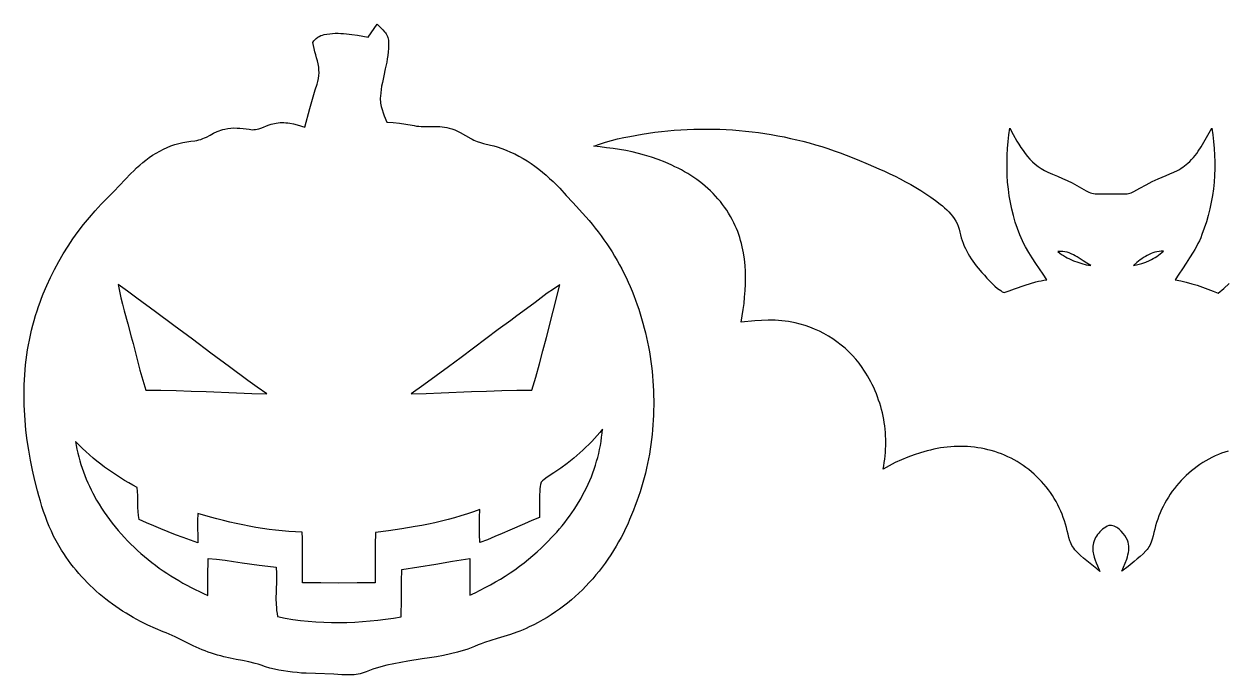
# Model space of a CAD drawing. Extents: x 0 to 24, y 0 to 24.
# Drawn here: x 0.04 to 11.77, y 17.64 to 23.98 of the extents above; entities that cross this region are included whole.
import ezdxf

# ---------------------------------------------------------------- set-up
doc = ezdxf.new("R2010")
doc.units = 0
doc.layers.add('Default_Layer', color=1, linetype='CONTINUOUS')

msp = doc.modelspace()

# ---------------------------------------------------------------- linework, layer by layer
at = {"layer": 'Default_Layer'}
for points in [[(3.481, 23.978), (3.518, 23.942), (3.537, 23.923), (3.554, 23.903), (3.562, 23.893), (3.57, 23.882), (3.576, 23.871), (3.582, 23.859), (3.586, 23.847), (3.59, 23.835), (3.592, 23.822), (3.593, 23.808), (3.594, 23.774), (3.593, 23.741), (3.59, 23.707), (3.586, 23.673), (3.581, 23.64), (3.575, 23.607), (3.561, 23.541), (3.546, 23.475), (3.533, 23.408), (3.526, 23.375), (3.521, 23.342), (3.517, 23.308), (3.514, 23.275), (3.513, 23.258), (3.513, 23.241), (3.514, 23.225), (3.516, 23.209), (3.522, 23.177), (3.53, 23.145), (3.54, 23.114), (3.552, 23.083), (3.577, 23.022), (3.638, 23.019), (3.7, 23.013), (3.761, 23.004), (3.822, 22.993), (3.844, 22.989), (3.867, 22.985), (3.889, 22.983), (3.912, 22.982), (3.957, 22.981), (4.003, 22.982), (4.048, 22.982), (4.094, 22.98), (4.116, 22.978), (4.139, 22.975), (4.161, 22.971), (4.183, 22.965), (4.211, 22.957), (4.239, 22.947), (4.266, 22.935), (4.292, 22.922), (4.344, 22.893), (4.394, 22.864), (4.409, 22.856), (4.424, 22.848), (4.456, 22.835), (4.488, 22.824), (4.52, 22.815), (4.586, 22.799), (4.619, 22.791), (4.652, 22.781), (4.696, 22.767), (4.739, 22.75), (4.781, 22.732), (4.823, 22.713), (4.864, 22.691), (4.904, 22.669), (4.943, 22.645), (4.982, 22.619), (5.02, 22.593), (5.057, 22.565), (5.093, 22.536), (5.128, 22.506), (5.163, 22.475), (5.196, 22.444), (5.229, 22.412), (5.261, 22.379), (5.324, 22.309), (5.388, 22.239), (5.516, 22.101), (5.548, 22.065), (5.578, 22.028), (5.608, 21.991), (5.637, 21.954), (5.666, 21.915), (5.693, 21.877), (5.72, 21.837), (5.746, 21.798), (5.772, 21.758), (5.796, 21.717), (5.82, 21.676), (5.843, 21.634), (5.866, 21.593), (5.887, 21.55), (5.908, 21.508), (5.928, 21.465), (5.947, 21.421), (5.966, 21.377), (5.983, 21.333), (6, 21.289), (6.016, 21.244), (6.032, 21.2), (6.046, 21.154), (6.06, 21.109), (6.073, 21.063), (6.086, 21.017), (6.097, 20.971), (6.108, 20.925), (6.118, 20.878), (6.127, 20.832), (6.136, 20.785), (6.143, 20.738), (6.15, 20.691), (6.156, 20.644), (6.162, 20.596), (6.166, 20.549), (6.17, 20.501), (6.173, 20.454), (6.176, 20.406), (6.177, 20.358), (6.178, 20.311), (6.178, 20.263), (6.177, 20.216), (6.175, 20.168), (6.173, 20.12), (6.17, 20.073), (6.166, 20.025), (6.161, 19.978), (6.156, 19.931), (6.15, 19.883), (6.142, 19.836), (6.135, 19.789), (6.126, 19.743), (6.117, 19.696), (6.106, 19.65), (6.096, 19.603), (6.084, 19.557), (6.071, 19.511), (6.058, 19.466), (6.044, 19.42), (6.029, 19.375), (6.013, 19.331), (5.997, 19.286), (5.98, 19.242), (5.962, 19.196), (5.943, 19.151), (5.924, 19.107), (5.903, 19.062), (5.882, 19.019), (5.859, 18.975), (5.836, 18.932), (5.811, 18.89), (5.786, 18.848), (5.759, 18.807), (5.732, 18.766), (5.704, 18.726), (5.675, 18.687), (5.645, 18.648), (5.614, 18.611), (5.583, 18.573), (5.55, 18.537), (5.517, 18.502), (5.482, 18.467), (5.447, 18.433), (5.411, 18.4), (5.375, 18.368), (5.337, 18.337), (5.299, 18.307), (5.26, 18.278), (5.22, 18.25), (5.179, 18.223), (5.138, 18.197), (5.096, 18.172), (5.053, 18.148), (5.009, 18.126), (4.965, 18.105), (4.935, 18.09), (4.905, 18.076), (4.874, 18.063), (4.843, 18.052), (4.781, 18.03), (4.717, 18.011), (4.653, 17.992), (4.59, 17.973), (4.527, 17.952), (4.496, 17.941), (4.465, 17.929), (4.432, 17.915), (4.399, 17.902), (4.366, 17.889), (4.333, 17.878), (4.299, 17.868), (4.266, 17.858), (4.198, 17.842), (4.129, 17.827), (4.06, 17.814), (3.991, 17.803), (3.921, 17.792), (3.782, 17.771), (3.712, 17.759), (3.643, 17.746), (3.575, 17.73), (3.541, 17.722), (3.507, 17.712), (3.473, 17.702), (3.44, 17.691), (3.407, 17.679), (3.374, 17.666), (3.355, 17.659), (3.336, 17.653), (3.317, 17.648), (3.298, 17.644), (3.278, 17.641), (3.258, 17.639), (3.219, 17.637), (3.179, 17.637), (3.139, 17.639), (3.06, 17.645), (2.881, 17.649), (2.791, 17.653), (2.746, 17.655), (2.702, 17.659), (2.657, 17.663), (2.613, 17.669), (2.568, 17.675), (2.524, 17.683), (2.481, 17.692), (2.437, 17.703), (2.394, 17.716), (2.352, 17.73), (2.322, 17.74), (2.292, 17.748), (2.231, 17.763), (2.17, 17.776), (2.109, 17.788), (2.048, 17.801), (1.987, 17.814), (1.957, 17.822), (1.927, 17.83), (1.897, 17.839), (1.867, 17.85), (1.836, 17.859), (1.806, 17.87), (1.776, 17.882), (1.746, 17.894), (1.688, 17.921), (1.63, 17.95), (1.572, 17.978), (1.514, 18.007), (1.456, 18.033), (1.426, 18.046), (1.396, 18.057), (1.322, 18.088), (1.248, 18.122), (1.176, 18.158), (1.105, 18.196), (1.035, 18.237), (1.001, 18.259), (0.967, 18.281), (0.934, 18.304), (0.901, 18.327), (0.868, 18.351), (0.836, 18.376), (0.805, 18.401), (0.774, 18.427), (0.744, 18.454), (0.714, 18.481), (0.684, 18.509), (0.656, 18.537), (0.628, 18.566), (0.6, 18.595), (0.574, 18.626), (0.547, 18.656), (0.522, 18.688), (0.497, 18.72), (0.474, 18.752), (0.45, 18.785), (0.428, 18.819), (0.406, 18.853), (0.379, 18.898), (0.353, 18.943), (0.329, 18.989), (0.307, 19.036), (0.286, 19.084), (0.266, 19.132), (0.248, 19.181), (0.231, 19.23), (0.215, 19.279), (0.2, 19.329), (0.185, 19.38), (0.172, 19.43), (0.146, 19.531), (0.123, 19.632), (0.103, 19.728), (0.086, 19.825), (0.071, 19.922), (0.059, 20.02), (0.05, 20.118), (0.047, 20.167), (0.044, 20.216), (0.042, 20.265), (0.041, 20.314), (0.041, 20.363), (0.041, 20.413), (0.042, 20.462), (0.045, 20.511), (0.048, 20.56), (0.051, 20.609), (0.056, 20.658), (0.062, 20.706), (0.068, 20.755), (0.075, 20.804), (0.084, 20.852), (0.093, 20.9), (0.103, 20.948), (0.114, 20.996), (0.126, 21.044), (0.139, 21.091), (0.153, 21.138), (0.168, 21.185), (0.182, 21.227), (0.196, 21.268), (0.211, 21.309), (0.227, 21.35), (0.261, 21.43), (0.298, 21.509), (0.337, 21.587), (0.378, 21.664), (0.422, 21.739), (0.469, 21.813), (0.517, 21.886), (0.568, 21.956), (0.621, 22.026), (0.677, 22.093), (0.734, 22.159), (0.793, 22.224), (0.854, 22.286), (0.917, 22.347), (1.025, 22.463), (1.081, 22.521), (1.11, 22.549), (1.138, 22.577), (1.168, 22.603), (1.198, 22.629), (1.229, 22.654), (1.261, 22.678), (1.294, 22.7), (1.328, 22.722), (1.363, 22.741), (1.399, 22.759), (1.435, 22.777), (1.472, 22.792), (1.51, 22.804), (1.548, 22.815), (1.587, 22.824), (1.626, 22.831), (1.666, 22.837), (1.706, 22.842), (1.725, 22.845), (1.745, 22.85), (1.763, 22.855), (1.782, 22.862), (1.8, 22.869), (1.818, 22.878), (1.853, 22.896), (1.888, 22.914), (1.923, 22.931), (1.942, 22.939), (1.96, 22.945), (1.979, 22.951), (1.998, 22.955), (2.027, 22.961), (2.057, 22.965), (2.086, 22.966), (2.116, 22.965), (2.145, 22.963), (2.175, 22.96), (2.233, 22.953), (2.25, 22.95), (2.266, 22.949), (2.281, 22.95), (2.297, 22.952), (2.312, 22.955), (2.328, 22.959), (2.358, 22.969), (2.419, 22.992), (2.449, 23.002), (2.465, 23.006), (2.481, 23.009), (2.499, 23.013), (2.518, 23.016), (2.537, 23.018), (2.555, 23.019), (2.574, 23.019), (2.593, 23.017), (2.611, 23.015), (2.63, 23.012), (2.667, 23.005), (2.704, 22.996), (2.776, 22.975), (2.825, 23.157), (2.851, 23.248), (2.865, 23.293), (2.879, 23.338), (2.896, 23.392), (2.903, 23.42), (2.909, 23.448), (2.913, 23.476), (2.916, 23.504), (2.915, 23.532), (2.914, 23.546), (2.912, 23.56), (2.907, 23.591), (2.9, 23.62), (2.892, 23.65), (2.883, 23.68), (2.875, 23.709), (2.867, 23.739), (2.86, 23.769), (2.856, 23.799), (2.866, 23.814), (2.877, 23.827), (2.889, 23.839), (2.903, 23.85), (2.917, 23.859), (2.933, 23.867), (2.949, 23.872), (2.966, 23.876), (2.993, 23.881), (3.02, 23.885), (3.047, 23.887), (3.074, 23.889), (3.101, 23.889), (3.128, 23.888), (3.155, 23.887), (3.182, 23.884), (3.236, 23.878), (3.29, 23.87), (3.396, 23.852), (3.481, 23.978)], [(10.118, 21.761), (10.136, 21.747), (10.153, 21.734), (10.171, 21.722), (10.19, 21.71), (10.209, 21.7), (10.229, 21.69), (10.249, 21.681), (10.269, 21.673), (10.31, 21.658), (10.352, 21.646), (10.394, 21.634), (10.437, 21.625), (10.4, 21.648), (10.363, 21.673), (10.325, 21.698), (10.306, 21.71), (10.287, 21.721), (10.268, 21.731), (10.248, 21.741), (10.228, 21.749), (10.207, 21.755), (10.186, 21.76), (10.164, 21.762), (10.142, 21.763), (10.118, 21.761)], [(10.855, 21.627), (10.895, 21.636), (10.934, 21.647), (10.973, 21.66), (11.011, 21.676), (11.029, 21.685), (11.047, 21.694), (11.065, 21.704), (11.082, 21.715), (11.099, 21.727), (11.115, 21.739), (11.13, 21.753), (11.145, 21.767), (11.124, 21.766), (11.103, 21.764), (11.083, 21.76), (11.063, 21.755), (11.044, 21.749), (11.025, 21.742), (11.006, 21.734), (10.988, 21.725), (10.97, 21.715), (10.952, 21.704), (10.935, 21.692), (10.918, 21.68), (10.886, 21.655), (10.855, 21.627)], [(0.957, 21.44), (0.97, 21.376), (0.985, 21.312), (1.001, 21.248), (1.017, 21.185), (1.052, 21.059), (1.085, 20.932), (1.103, 20.867), (1.12, 20.802), (1.153, 20.671), (1.17, 20.606), (1.188, 20.541), (1.207, 20.476), (1.228, 20.412), (1.375, 20.41), (1.523, 20.407), (1.67, 20.402), (1.817, 20.397), (2.112, 20.385), (2.259, 20.38), (2.406, 20.375), (2.314, 20.44), (2.223, 20.506), (2.042, 20.638), (1.861, 20.772), (1.681, 20.907), (1.501, 21.042), (1.321, 21.176), (1.14, 21.309), (1.049, 21.375), (0.957, 21.44)], [(4.784, 21.09), (4.662, 21.001), (4.542, 20.911), (4.3, 20.73), (4.179, 20.64), (4.058, 20.55), (3.936, 20.462), (3.813, 20.376), (3.96, 20.38), (4.107, 20.385), (4.402, 20.397), (4.549, 20.402), (4.696, 20.407), (4.843, 20.41), (4.991, 20.412), (5.028, 20.539), (5.064, 20.667), (5.098, 20.795), (5.132, 20.923), (5.199, 21.18), (5.263, 21.437), (5.201, 21.397), (5.14, 21.355), (5.08, 21.312), (5.021, 21.267), (4.903, 21.178), (4.844, 21.134), (4.784, 21.09)], [(5.205, 19.605), (5.14, 19.562), (5.109, 19.54), (5.094, 19.527), (5.08, 19.514), (5.075, 19.493), (5.071, 19.472), (5.069, 19.45), (5.067, 19.429), (5.064, 19.386), (5.064, 19.342), (5.066, 19.256), (5.065, 19.212), (5.063, 19.169), (4.99, 19.14), (4.918, 19.109), (4.774, 19.046), (4.702, 19.014), (4.63, 18.984), (4.557, 18.954), (4.483, 18.928), (4.481, 19.008), (4.481, 19.089), (4.481, 19.169), (4.484, 19.25), (4.422, 19.227), (4.361, 19.205), (4.298, 19.186), (4.236, 19.167), (4.173, 19.15), (4.109, 19.134), (4.045, 19.12), (3.981, 19.106), (3.917, 19.094), (3.853, 19.082), (3.724, 19.061), (3.594, 19.042), (3.465, 19.025), (3.463, 18.903), (3.463, 18.78), (3.464, 18.535), (3.286, 18.533), (3.109, 18.532), (2.932, 18.533), (2.754, 18.535), (2.755, 18.781), (2.754, 18.904), (2.753, 18.965), (2.751, 19.027), (2.686, 19.03), (2.621, 19.034), (2.557, 19.04), (2.492, 19.047), (2.428, 19.055), (2.364, 19.064), (2.3, 19.074), (2.236, 19.086), (2.173, 19.098), (2.109, 19.112), (2.046, 19.126), (1.983, 19.141), (1.92, 19.157), (1.858, 19.174), (1.733, 19.209), (1.731, 19.138), (1.731, 19.067), (1.733, 18.996), (1.735, 18.925), (1.662, 18.949), (1.59, 18.975), (1.518, 19.002), (1.446, 19.03), (1.375, 19.059), (1.304, 19.089), (1.233, 19.12), (1.163, 19.151), (1.157, 19.19), (1.153, 19.229), (1.151, 19.268), (1.15, 19.307), (1.148, 19.385), (1.146, 19.424), (1.143, 19.463), (1.102, 19.485), (1.061, 19.508), (1.02, 19.532), (0.98, 19.556), (0.941, 19.582), (0.902, 19.608), (0.863, 19.635), (0.825, 19.662), (0.788, 19.691), (0.751, 19.72), (0.714, 19.75), (0.679, 19.78), (0.644, 19.812), (0.609, 19.844), (0.576, 19.877), (0.543, 19.91), (0.549, 19.872), (0.556, 19.835), (0.564, 19.798), (0.574, 19.761), (0.584, 19.724), (0.595, 19.688), (0.607, 19.651), (0.619, 19.615), (0.633, 19.58), (0.647, 19.544), (0.662, 19.509), (0.678, 19.475), (0.695, 19.44), (0.712, 19.406), (0.748, 19.339), (0.771, 19.3), (0.795, 19.262), (0.82, 19.224), (0.846, 19.186), (0.873, 19.15), (0.9, 19.114), (0.929, 19.079), (0.958, 19.044), (0.987, 19.01), (1.018, 18.976), (1.049, 18.944), (1.081, 18.911), (1.113, 18.88), (1.147, 18.849), (1.18, 18.819), (1.215, 18.79), (1.25, 18.761), (1.285, 18.733), (1.322, 18.705), (1.358, 18.678), (1.395, 18.652), (1.433, 18.627), (1.471, 18.602), (1.51, 18.578), (1.548, 18.555), (1.588, 18.532), (1.627, 18.51), (1.668, 18.489), (1.708, 18.469), (1.749, 18.449), (1.79, 18.43), (1.831, 18.412), (1.832, 18.502), (1.833, 18.592), (1.834, 18.772), (1.917, 18.764), (2, 18.754), (2.083, 18.742), (2.166, 18.73), (2.332, 18.707), (2.415, 18.696), (2.498, 18.687), (2.5, 18.626), (2.5, 18.566), (2.497, 18.445), (2.496, 18.385), (2.498, 18.324), (2.5, 18.294), (2.502, 18.265), (2.506, 18.235), (2.511, 18.205), (2.585, 18.19), (2.66, 18.178), (2.735, 18.168), (2.81, 18.16), (2.885, 18.154), (2.961, 18.15), (3.037, 18.148), (3.112, 18.147), (3.188, 18.148), (3.264, 18.152), (3.339, 18.156), (3.415, 18.163), (3.49, 18.171), (3.565, 18.18), (3.64, 18.191), (3.715, 18.203), (3.717, 18.261), (3.719, 18.318), (3.72, 18.433), (3.72, 18.548), (3.722, 18.663), (3.887, 18.689), (4.053, 18.717), (4.218, 18.745), (4.301, 18.758), (4.384, 18.771), (4.385, 18.682), (4.385, 18.592), (4.385, 18.502), (4.386, 18.413), (4.437, 18.437), (4.487, 18.462), (4.536, 18.488), (4.586, 18.515), (4.635, 18.542), (4.683, 18.571), (4.731, 18.6), (4.778, 18.631), (4.824, 18.662), (4.869, 18.695), (4.914, 18.728), (4.958, 18.763), (5.001, 18.799), (5.042, 18.836), (5.083, 18.875), (5.122, 18.915), (5.151, 18.943), (5.179, 18.971), (5.206, 19), (5.233, 19.029), (5.259, 19.059), (5.285, 19.09), (5.31, 19.121), (5.334, 19.153), (5.358, 19.185), (5.381, 19.217), (5.403, 19.25), (5.425, 19.284), (5.446, 19.318), (5.466, 19.353), (5.485, 19.387), (5.504, 19.423), (5.521, 19.458), (5.538, 19.494), (5.554, 19.531), (5.57, 19.568), (5.584, 19.605), (5.597, 19.642), (5.61, 19.68), (5.621, 19.718), (5.632, 19.756), (5.642, 19.795), (5.65, 19.834), (5.658, 19.873), (5.665, 19.912), (5.67, 19.952), (5.675, 19.991), (5.678, 20.031), (5.653, 20), (5.627, 19.97), (5.6, 19.94), (5.573, 19.911), (5.545, 19.883), (5.517, 19.855), (5.488, 19.827), (5.458, 19.8), (5.428, 19.774), (5.398, 19.748), (5.367, 19.723), (5.335, 19.698), (5.271, 19.651), (5.205, 19.605)]]:
    msp.add_lwpolyline(points, close=True, dxfattribs=at)
msp.add_lwpolyline([(11.778, 19.817), (11.745, 19.807), (11.713, 19.796), (11.681, 19.783), (11.65, 19.77), (11.619, 19.755), (11.588, 19.739), (11.558, 19.723), (11.529, 19.705), (11.501, 19.687), (11.473, 19.667), (11.445, 19.646), (11.418, 19.625), (11.392, 19.603), (11.367, 19.58), (11.343, 19.556), (11.319, 19.531), (11.296, 19.506), (11.274, 19.48), (11.252, 19.453), (11.232, 19.426), (11.212, 19.398), (11.194, 19.369), (11.176, 19.34), (11.159, 19.31), (11.143, 19.279), (11.128, 19.249), (11.114, 19.217), (11.102, 19.186), (11.09, 19.153), (11.079, 19.121), (11.07, 19.088), (11.061, 19.056), (11.053, 19.024), (11.045, 18.992), (11.037, 18.96), (11.026, 18.929), (11.02, 18.914), (11.013, 18.899), (11.005, 18.885), (10.996, 18.871), (10.986, 18.858), (10.975, 18.846), (10.948, 18.818), (10.92, 18.792), (10.891, 18.767), (10.862, 18.742), (10.801, 18.694), (10.741, 18.647), (10.773, 18.725), (10.788, 18.766), (10.795, 18.786), (10.8, 18.807), (10.805, 18.828), (10.808, 18.849), (10.809, 18.869), (10.809, 18.89), (10.806, 18.911), (10.801, 18.931), (10.794, 18.951), (10.784, 18.971), (10.769, 18.994), (10.753, 19.016), (10.734, 19.038), (10.724, 19.048), (10.713, 19.057), (10.702, 19.066), (10.691, 19.073), (10.679, 19.08), (10.667, 19.086), (10.654, 19.09), (10.641, 19.093), (10.628, 19.094), (10.614, 19.094), (10.598, 19.086), (10.583, 19.077), (10.568, 19.067), (10.553, 19.056), (10.54, 19.044), (10.527, 19.031), (10.515, 19.018), (10.504, 19.004), (10.494, 18.989), (10.484, 18.974), (10.477, 18.958), (10.47, 18.942), (10.464, 18.925), (10.461, 18.907), (10.458, 18.89), (10.457, 18.872), (10.458, 18.857), (10.459, 18.842), (10.461, 18.827), (10.464, 18.812), (10.471, 18.784), (10.481, 18.756), (10.491, 18.728), (10.503, 18.7), (10.526, 18.645), (10.495, 18.671), (10.463, 18.696), (10.399, 18.747), (10.368, 18.773), (10.338, 18.8), (10.309, 18.828), (10.281, 18.857), (10.271, 18.871), (10.262, 18.884), (10.254, 18.899), (10.246, 18.914), (10.24, 18.929), (10.235, 18.944), (10.225, 18.976), (10.217, 19.008), (10.209, 19.041), (10.201, 19.073), (10.191, 19.104), (10.181, 19.137), (10.17, 19.17), (10.158, 19.202), (10.145, 19.233), (10.13, 19.265), (10.115, 19.295), (10.099, 19.326), (10.081, 19.355), (10.063, 19.384), (10.044, 19.413), (10.024, 19.441), (10.003, 19.468), (9.981, 19.494), (9.958, 19.52), (9.935, 19.545), (9.91, 19.569), (9.885, 19.593), (9.86, 19.615), (9.833, 19.637), (9.806, 19.658), (9.778, 19.678), (9.75, 19.697), (9.721, 19.715), (9.691, 19.732), (9.661, 19.748), (9.63, 19.763), (9.598, 19.777), (9.567, 19.79), (9.534, 19.802), (9.502, 19.813), (9.468, 19.822), (9.435, 19.83), (9.402, 19.838), (9.369, 19.845), (9.336, 19.85), (9.303, 19.855), (9.27, 19.859), (9.237, 19.861), (9.204, 19.863), (9.171, 19.863), (9.138, 19.863), (9.105, 19.862), (9.072, 19.859), (9.039, 19.856), (9.006, 19.852), (8.973, 19.848), (8.941, 19.842), (8.908, 19.836), (8.876, 19.828), (8.843, 19.82), (8.779, 19.802), (8.716, 19.782), (8.654, 19.758), (8.592, 19.733), (8.532, 19.705), (8.472, 19.675), (8.414, 19.643), (8.42, 19.675), (8.425, 19.707), (8.43, 19.739), (8.433, 19.771), (8.436, 19.803), (8.438, 19.836), (8.439, 19.868), (8.44, 19.901), (8.439, 19.933), (8.438, 19.966), (8.436, 19.998), (8.433, 20.03), (8.429, 20.063), (8.424, 20.095), (8.419, 20.127), (8.413, 20.159), (8.406, 20.19), (8.398, 20.222), (8.39, 20.253), (8.381, 20.284), (8.37, 20.315), (8.36, 20.346), (8.348, 20.376), (8.336, 20.406), (8.322, 20.436), (8.308, 20.465), (8.294, 20.494), (8.278, 20.522), (8.262, 20.55), (8.245, 20.578), (8.227, 20.605), (8.208, 20.632), (8.179, 20.673), (8.148, 20.712), (8.114, 20.749), (8.079, 20.785), (8.043, 20.819), (8.004, 20.851), (7.964, 20.882), (7.923, 20.91), (7.881, 20.937), (7.837, 20.962), (7.792, 20.985), (7.746, 21.005), (7.7, 21.024), (7.653, 21.041), (7.605, 21.056), (7.556, 21.068), (7.524, 21.075), (7.491, 21.08), (7.458, 21.085), (7.426, 21.088), (7.393, 21.09), (7.36, 21.092), (7.327, 21.092), (7.294, 21.092), (7.228, 21.09), (7.162, 21.086), (7.03, 21.075), (7.04, 21.135), (7.05, 21.196), (7.058, 21.257), (7.064, 21.319), (7.069, 21.381), (7.072, 21.443), (7.073, 21.504), (7.072, 21.566), (7.068, 21.627), (7.061, 21.689), (7.052, 21.749), (7.047, 21.779), (7.04, 21.809), (7.033, 21.839), (7.025, 21.869), (7.016, 21.898), (7.006, 21.927), (6.996, 21.956), (6.984, 21.985), (6.971, 22.013), (6.958, 22.042), (6.942, 22.074), (6.926, 22.105), (6.908, 22.135), (6.889, 22.165), (6.869, 22.194), (6.849, 22.222), (6.827, 22.25), (6.804, 22.277), (6.781, 22.302), (6.757, 22.328), (6.732, 22.352), (6.706, 22.376), (6.68, 22.399), (6.653, 22.421), (6.625, 22.443), (6.597, 22.463), (6.568, 22.483), (6.539, 22.503), (6.509, 22.521), (6.478, 22.539), (6.447, 22.557), (6.416, 22.573), (6.385, 22.589), (6.353, 22.604), (6.288, 22.632), (6.222, 22.658), (6.156, 22.681), (6.089, 22.701), (6.029, 22.718), (5.967, 22.733), (5.906, 22.746), (5.843, 22.757), (5.781, 22.766), (5.719, 22.774), (5.656, 22.781), (5.593, 22.788), (5.65, 22.809), (5.708, 22.828), (5.767, 22.844), (5.826, 22.859), (5.885, 22.872), (5.945, 22.884), (6.065, 22.906), (6.065, 22.906), (6.127, 22.915), (6.19, 22.924), (6.252, 22.932), (6.315, 22.939), (6.378, 22.944), (6.441, 22.949), (6.504, 22.952), (6.568, 22.954), (6.631, 22.956), (6.694, 22.956), (6.757, 22.955), (6.821, 22.954), (6.884, 22.951), (6.947, 22.947), (7.01, 22.942), (7.073, 22.936), (7.136, 22.929), (7.198, 22.921), (7.261, 22.912), (7.323, 22.902), (7.386, 22.891), (7.448, 22.879), (7.51, 22.865), (7.571, 22.851), (7.632, 22.836), (7.694, 22.82), (7.754, 22.802), (7.815, 22.784), (7.875, 22.765), (7.935, 22.744), (7.995, 22.723), (8.054, 22.7), (8.161, 22.658), (8.268, 22.615), (8.373, 22.569), (8.426, 22.545), (8.478, 22.52), (8.53, 22.495), (8.581, 22.469), (8.632, 22.442), (8.683, 22.414), (8.733, 22.385), (8.782, 22.356), (8.831, 22.325), (8.879, 22.293), (8.924, 22.26), (8.97, 22.225), (8.992, 22.207), (9.013, 22.188), (9.034, 22.169), (9.054, 22.149), (9.073, 22.127), (9.091, 22.106), (9.107, 22.083), (9.122, 22.059), (9.135, 22.034), (9.146, 22.008), (9.155, 21.981), (9.162, 21.952), (9.168, 21.924), (9.175, 21.897), (9.184, 21.87), (9.193, 21.843), (9.204, 21.816), (9.216, 21.791), (9.228, 21.765), (9.242, 21.74), (9.256, 21.716), (9.271, 21.691), (9.287, 21.668), (9.304, 21.645), (9.321, 21.622), (9.339, 21.6), (9.377, 21.557), (9.402, 21.531), (9.426, 21.503), (9.451, 21.476), (9.476, 21.45), (9.503, 21.425), (9.53, 21.401), (9.545, 21.391), (9.56, 21.381), (9.575, 21.371), (9.592, 21.363), (9.643, 21.38), (9.694, 21.398), (9.797, 21.434), (9.849, 21.451), (9.901, 21.466), (9.927, 21.472), (9.954, 21.478), (9.98, 21.483), (10.008, 21.487), (9.972, 21.54), (9.937, 21.593), (9.901, 21.646), (9.866, 21.7), (9.833, 21.754), (9.801, 21.809), (9.786, 21.838), (9.772, 21.866), (9.759, 21.895), (9.747, 21.925), (9.723, 21.987), (9.702, 22.049), (9.683, 22.112), (9.667, 22.176), (9.654, 22.241), (9.643, 22.306), (9.634, 22.371), (9.627, 22.437), (9.623, 22.503), (9.621, 22.569), (9.621, 22.635), (9.622, 22.701), (9.626, 22.767), (9.631, 22.833), (9.638, 22.898), (9.647, 22.964), (9.682, 22.901), (9.718, 22.839), (9.737, 22.807), (9.757, 22.777), (9.777, 22.747), (9.798, 22.717), (9.821, 22.689), (9.844, 22.662), (9.869, 22.637), (9.896, 22.613), (9.924, 22.59), (9.953, 22.57), (9.985, 22.552), (10.001, 22.544), (10.018, 22.537), (10.066, 22.517), (10.114, 22.496), (10.161, 22.475), (10.208, 22.453), (10.255, 22.43), (10.301, 22.406), (10.347, 22.381), (10.392, 22.355), (10.406, 22.347), (10.42, 22.34), (10.434, 22.334), (10.449, 22.33), (10.464, 22.327), (10.479, 22.325), (10.51, 22.323), (10.541, 22.323), (10.572, 22.324), (10.603, 22.325), (10.634, 22.324), (10.662, 22.325), (10.691, 22.324), (10.72, 22.323), (10.748, 22.323), (10.777, 22.324), (10.791, 22.325), (10.805, 22.328), (10.818, 22.331), (10.832, 22.335), (10.845, 22.341), (10.858, 22.347), (10.917, 22.379), (10.976, 22.411), (11.035, 22.443), (11.065, 22.458), (11.096, 22.472), (11.133, 22.488), (11.171, 22.504), (11.209, 22.519), (11.247, 22.535), (11.283, 22.553), (11.301, 22.563), (11.318, 22.573), (11.335, 22.584), (11.352, 22.596), (11.368, 22.609), (11.383, 22.623), (11.402, 22.641), (11.42, 22.66), (11.438, 22.679), (11.454, 22.699), (11.47, 22.719), (11.485, 22.74), (11.514, 22.783), (11.541, 22.827), (11.567, 22.872), (11.617, 22.963), (11.627, 22.898), (11.635, 22.833), (11.641, 22.767), (11.645, 22.702), (11.647, 22.636), (11.647, 22.57), (11.644, 22.504), (11.64, 22.438), (11.633, 22.373), (11.624, 22.308), (11.612, 22.243), (11.599, 22.178), (11.583, 22.114), (11.565, 22.051), (11.544, 21.989), (11.521, 21.927), (11.509, 21.897), (11.496, 21.868), (11.482, 21.839), (11.467, 21.811), (11.451, 21.783), (11.435, 21.756), (11.401, 21.702), (11.366, 21.649), (11.33, 21.595), (11.295, 21.542), (11.261, 21.488), (11.314, 21.476), (11.368, 21.464), (11.421, 21.449), (11.474, 21.433), (11.526, 21.416), (11.578, 21.397), (11.629, 21.377), (11.679, 21.356), (11.734, 21.402), (11.787, 21.45)], dxfattribs=at)

doc.saveas('drawing.dxf')
